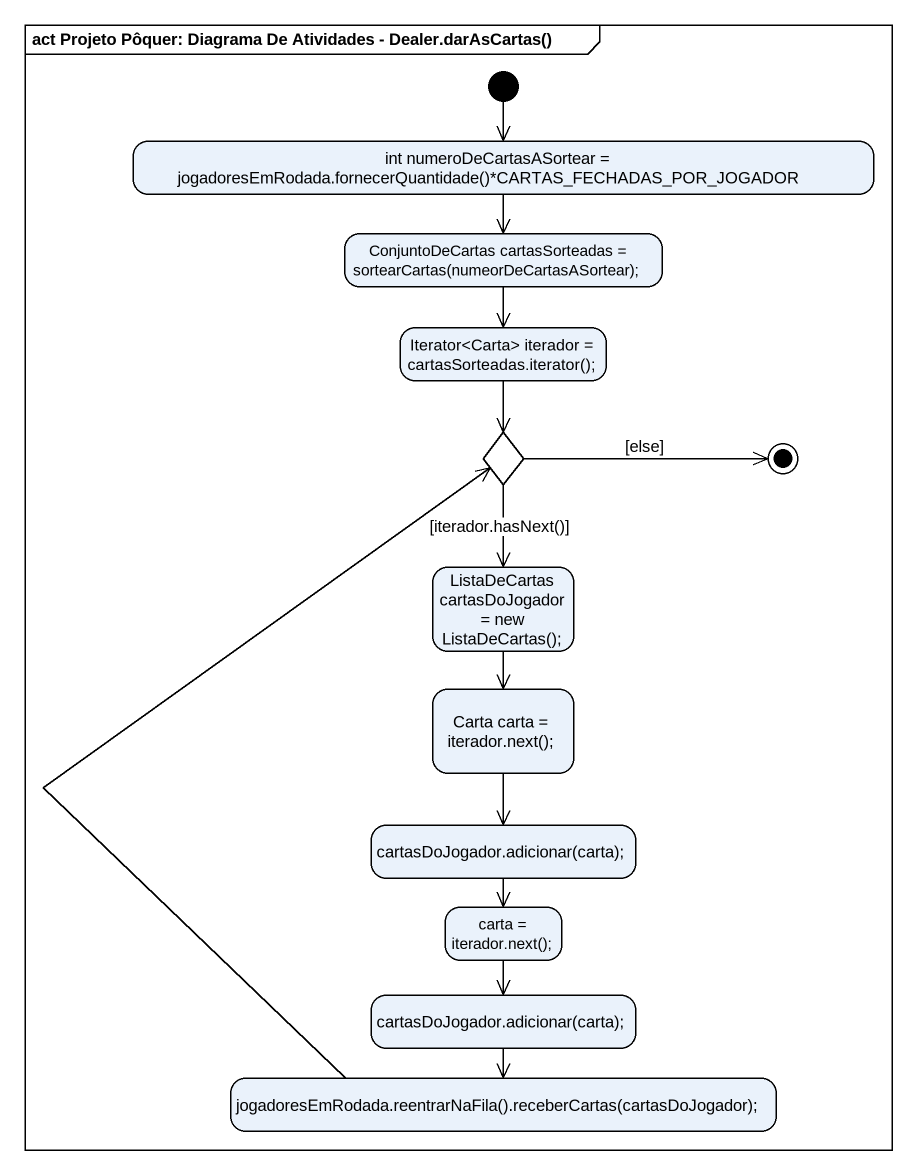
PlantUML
@startuml
mainframe act Projeto Pôquer: Diagrama De Atividades - Dealer.darAsCartas()
hide empty description
state "int numeroDeCartasASortear = jogadoresEmRodada.fornecerQuantidade()*CARTAS_FECHADAS_POR_JOGADOR" as int_numeroDeCartasASortear
state "ConjuntoDeCartas cartasSorteadas = sortearCartas(numeorDeCartasASortear);" as ConjuntoDeCartas
state "Iterator<Carta> iterador = cartasSorteadas.iterator();" as Iterator_Carta_iterador
state choice1 <<choice>>
state "ListaDeCartas cartasDoJogador = new ListaDeCartas();" as ListaDeCartas
state "Carta carta = iterador.next();" as Carta_carta_iterador_next
state "cartasDoJogador.adicionar(carta);" as cartasDoJogador_adicionar
state "carta = iterador.next();" as carta_iterador_next
state "cartasDoJogador.adicionar(carta);" as cartasDoJogador_adicionar_2
state "jogadoresEmRodada.reentrarNaFila().receberCartas(cartasDoJogador);" as jogadoresEmRodada
[*] --> int_numeroDeCartasASortear
int_numeroDeCartasASortear --> ConjuntoDeCartas
ConjuntoDeCartas --> Iterator_Carta_iterador
Iterator_Carta_iterador --> choice1
choice1 --> ListaDeCartas : [iterador.hasNext()]
ListaDeCartas --> Carta_carta_iterador_next
Carta_carta_iterador_next --> cartasDoJogador_adicionar
cartasDoJogador_adicionar --> carta_iterador_next
carta_iterador_next --> cartasDoJogador_adicionar_2
cartasDoJogador_adicionar_2 --> jogadoresEmRodada
jogadoresEmRodada -up-> choice1
choice1 -right-> [*] : [else]
@enduml
